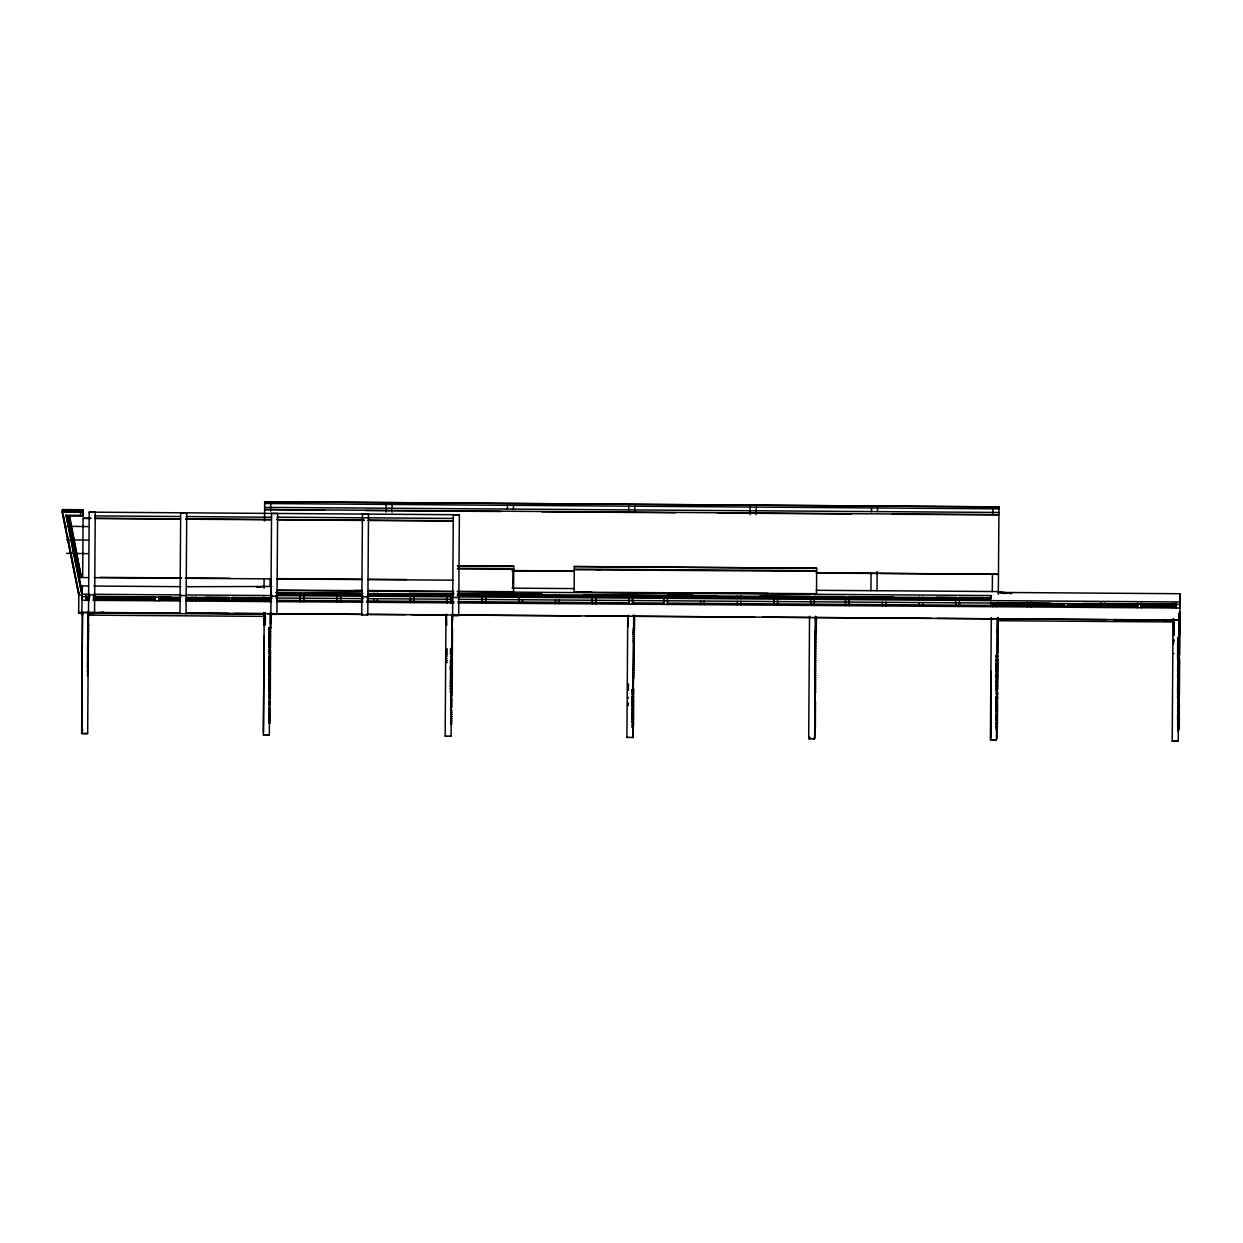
<?xml version="1.0" encoding="UTF-8"?>
<svg xmlns="http://www.w3.org/2000/svg" width="1243" height="1243" viewBox="0 0 1243 1243"><rect width="100%" height="100%" fill="white"/><g stroke="black" fill="none" stroke-linecap="round" stroke-linejoin="round"><path stroke-width="1.5" d="M78.868 592.445L78.651 613.234L81.852 613.265L82.287 585.966L88.082 585.997M80.546 516.016L80.655 509.754M82.116 600.276L82.147 596.64M82.287 585.966L82.256 588.39M459.382 514.757L453.307 514.851L452.607 615.642L458.667 615.689L459.382 514.742L89.201 512.147L87.663 733.588L81.65 733.541L82.458 612.364L87.818 612.395M83.063 509.739L83.001 512.349L62.15 512.209L78.775 595.071L81.991 595.086L66.112 515.954L82.97 516.031L83.079 509.739L62.243 509.583M81.836 730.962L82.644 730.962L81.743 730.977L82.535 611.727M85.783 596.671L85.751 600.307L85.798 596.438M87.632 651.41L87.88 612.193M88.641 624.095L87.787 624.079L88.735 612.815M118.629 596.904L118.598 600.54L118.644 596.656M122.265 596.92L122.234 600.555L122.28 596.687M155.344 597.153L155.313 600.789L155.359 596.92L93.443 596.469M158.98 597.184L158.949 600.82L158.995 596.951M179.971 613.716L180.686 512.784L186.745 512.831L186.03 613.762M192.059 597.417L192.028 601.053L192.075 597.184M195.695 597.448L195.664 601.084L195.71 597.215M228.774 597.681L228.743 601.317L228.79 597.448L205.592 597.261M232.41 597.697L232.379 601.332L232.425 597.463M263.858 612.566L263.827 616.373L88.222 615.13M264.06 588.219L264.122 578.663M264.526 521.003L264.666 501.706L998.968 506.895L998.315 594.263M264.215 613.654L263.361 734.831L266.577 734.862M263.454 732.251L264.137 636.09M264.246 625.182L264.293 613.001M264.526 625.338L264.65 612.721M265.163 624.157L265.256 612.877M265.318 625.011L265.38 615.378M270.135 586.447L270.182 578.71M270.663 511.168L270.71 503.71M269.327 734.862L270.353 613.048M270.461 624.048L270.539 612.768M271.021 627.948L268.845 627.917L270.927 627.964L271.129 612.923M271.285 578.648L271.207 589.85M361.729 614.99L362.443 514.074L368.503 514.12L367.788 615.036L361.729 614.974M373.817 598.706L373.786 602.342L373.63 601.006M377.452 598.722L377.421 602.358L377.266 601.022M385.983 512.085L386.029 504.518M392.042 512.132L392.089 504.565M410.376 597.619L410.501 602.591L410.532 598.955M414.012 597.65L414.137 602.622L414.168 598.986M447.387 736.151L445.165 736.12L445.973 614.943M446.734 625.291L446.408 614.011M451.085 736.151L451.97 614.974L580.061 615.86M452.219 625.322L452.297 614.058M452.778 629.238L451.924 629.222L452.887 614.213M507.377 508.993L507.393 505.373M512.877 588.157L513.002 570.786M513.437 509.148L513.452 505.419M457.331 591.342L513.545 591.73L513.716 569.154L512.504 569.154M457.517 565.72L513.732 566.124L513.716 568.548L457.486 568.315M522.495 599.747L522.464 603.383L522.309 602.047M555.574 599.981L555.543 603.616L555.388 602.28M559.21 600.012L559.179 603.647L559.024 602.311M816.48 593.703L574.142 592.165L574.297 569.589M574.328 566.544L574.297 569.139L816.651 570.677L816.667 568.253L574.328 566.544L816.667 568.253M592.134 598.908L592.258 603.88L592.289 600.245M595.77 598.94L595.894 603.912L595.925 600.276M632.547 616.279L633.697 616.264L632.936 737.441L627.979 737.425L626.923 737.394L627.731 616.217L629.3 616.248M628.772 506.243L628.756 509.848M628.197 626.565L628.181 615.301M628.818 602.808L628.849 599.173L628.974 604.145L628.818 602.808L457.921 601.643M632.889 736.151L633.837 614.974M634.8 511.914L634.831 506.274M633.075 630.527L634.443 630.527L634.645 615.487M700.617 601.006L700.586 604.642L700.431 603.306M704.222 604.673L704.253 601.037M737.332 601.27L737.301 604.906L737.146 603.57M740.968 601.301L740.937 604.937L740.781 603.601M750.088 514.664L750.15 507.097M756.148 514.695L756.21 507.144M773.892 600.198L774.016 605.17L774.047 601.534M777.528 600.214L777.652 605.186L777.683 601.55M811.477 738.684L808.696 738.684L809.535 616.217M814.693 738.715L815.455 617.553M814.693 737.425L815.594 616.264M816.48 593.874L816.651 571.283M814.849 631.366L816.294 631.817L816.402 616.777M870.939 590.689L871.048 573.318M871.483 511.681L871.514 507.952M876.983 590.736L877.123 571.438M877.574 507.999L877.558 511.603M882.375 602.296L882.359 605.931L882.188 604.595M886.01 602.327L885.979 605.962L885.824 604.626M919.09 602.56L919.074 606.196L918.903 604.859M922.726 602.575L922.71 606.211L922.539 604.875M955.649 601.472L955.789 606.444L955.805 602.824M959.285 601.503L959.425 606.475L959.441 602.839M457.44 591.761L990.951 595.537L990.935 597.961L457.424 594.185M990.391 739.958L991.293 617.507M990.811 738.668L991.293 671.36M990.966 737.394L991.293 677.777M992.302 591.544L992.427 574.173M992.846 514.447L992.893 508.807M992.535 603.073L992.52 606.708L992.567 603.073M996.451 740.005L997.259 618.843M996.855 726.642L997.352 655.279M997.507 634.054L997.57 617.911M996.886 738.73L997.896 617.476M998.098 625.54L998.145 617.942L998.051 633.091M998.347 631.817L997.492 631.786L998.44 618.657M1027.433 603.321L1027.417 606.957L1027.479 602.171M1031.069 603.352L1031.053 606.988L1031.1 602.202M1064.148 603.585L1064.132 607.221L1064.163 604.036M1067.784 603.601L1067.768 607.237L1067.799 604.051M1100.863 603.849L1100.847 607.485L1100.91 602.7M1104.499 603.865L1104.483 607.501L1104.545 602.715M1137.578 604.098L1137.563 607.734L1137.625 602.948M1141.214 604.129L1141.198 607.765L1141.26 602.979M1179.017 618.843L1178.209 741.294L1174.806 741.294L1172.211 741.248L1173.05 618.796M1173.33 631.77C1174.775 633.013 1172.133 622.23 1173.408 620.49M1173.749 635.624L1173.765 618.719M1173.936 634.334L1174.014 623.069M1176.173 604.378L1176.142 608.013L1176.313 603.057M1178.613 727.932L1178.939 681.63M1178.986 675.85L1179.343 612.395M1179.529 635.67L1179.669 616.248M1179.825 634.381L1178.954 634.365L1179.825 634.381L1180.089 593.719L998.331 592.429L1005.649 593.564M1180.104 633.091L1179.25 633.075L1180.244 613.685M990.749 605.357L990.795 602.187M998.02 605.419L998.067 602.234M263.749 600.229L263.78 597.044M271.052 597.091L271.005 600.276L186.17 599.701M67.992 518.549L68.07 515.892L69.546 515.596L81.37 577.544L79.878 577.84L67.992 518.549L69.484 518.253L69.546 515.596M79.878 577.84L68.07 515.892M82.97 516.031L83.063 513.452M78.806 594.418L62.197 510.873L83.032 511.013M78.837 593.082L67.153 534.07M81.883 612.613L78.666 612.597L180.328 613.079M89.201 512.147L95.26 512.178L94.546 613.11L88.471 613.048M271.533 517.259L186.077 516.529M62.166 511.557L83.017 511.696M62.212 510.267L83.063 510.376M66.128 515.317L82.986 515.379M85.736 595.77L85.612 598.986L89.48 599.017M513.716 569.154L457.486 568.921M815.439 570.832L816.651 571.298L574.297 569.745M1176.127 607.982L1176.313 602.839M89.123 612.442L180.328 613.032M264.666 503.524L998.952 508.853M457.906 602.933L1179.778 608.029L1180.042 599.779M1179.778 608.029L1180.089 596.143M66.765 526.286L87.88 526.581M66.671 539.819L87.787 540.115M66.578 553.337L87.694 553.632M82.085 612.69L82.116 611.851L82.426 615.099L82.458 614.244M264.666 501.706L998.968 506.895M271.813 586.463L186.699 586.696M271.052 594.216L271.192 590.456M513.732 566.124L457.502 565.891M990.951 595.537L990.826 599.297L457.3 595.537M1172.491 607.936L1172.662 603.01M1180.089 593.719L1179.793 604.393L458.247 599.297M1179.964 611.898L1179.685 620.102L366.607 614.399L405.42 614.632M264.635 507.377L998.921 512.458M574.142 592.165L591.59 592.119M632.469 727.435L631.848 727.341M269.063 636.167L270.912 635.391L269.513 635.095M268.83 640.223L270.213 639.788L269.032 639.974M269.218 645.739L270.834 645.07L268.783 644.744L270.213 644.387L269.42 644.216M269.172 650.477L270.166 650.089L269.187 649.53M269.265 657.019L270.756 656.444L269.296 656.242M269.249 658.914L270.741 658.355L269.327 657.5M269.109 660.919L270.725 660.251L269.311 659.396M269.078 665.658L270.057 665.269L269.078 664.71M269.063 667.553L270.057 667.165L269.063 666.605M269.047 668.501L270.011 668.439L269.203 668.765M269.156 672.199L270.648 671.624L269.249 671.841M269.141 674.094L270.539 673.628L269.203 673.038M269.234 675.633L270.026 675.306L269.187 674.933M269.141 675.99L270.617 675.431L269.156 675.213M269.141 678.258L270.617 677.326L269.187 676.472M269.156 679.688L270.601 679.222L269.109 678.662M269.094 681.677L269.917 681.615L269.109 681.941M450.836 691.294L450.308 692.025M452.266 693.687L450.789 693.035M450.774 695.117L452.25 695.583L450.619 696.251M450.603 698.146L451.442 697.727M450.603 699.964L452.219 699.296L450.603 699.017M450.587 701.86L452.203 701.192L451.411 701.005M450.805 703.289L452.11 703.01L450.572 703.756M450.789 704.688L452.188 704.983L450.556 705.651M450.774 706.583L452.172 706.879L450.541 707.547M451.364 708.603L450.525 709.442M450.634 713.125L452.126 712.565L450.743 712.27M450.634 719.681L452.079 720.163L450.696 720.598M450.619 723.473L452.048 723.954L450.681 724.389M632.19 693.858L633.448 692.957M996.404 655.045C996.855 656.18 997.414 654.921 997.321 654.439M995.907 656.242L998.02 656.428L996.202 657.516M996.42 659.909C998.424 658.479 996.855 657.065 996.746 657.003M996.327 660.251L997.803 659.691L996.373 660.157M996.373 665.595L997.181 665.269L996.218 664.399M996.264 667.848L997.663 667.196L996.202 666.295M996.513 673.209L997.709 672.976L996.249 672.774M996.358 674.265L997.694 674.871L996.358 674.871M996.311 681.848L997.943 681.18L996.466 680.962M996.451 682.873L997.834 683.184L996.296 683.743M996.42 685.53L997.911 684.971L996.435 684.769M996.404 687.332L997.896 686.773L996.42 686.198M996.389 689.228L997.88 688.669L996.42 688.451M996.404 693.874L997.57 693.734L996.094 693.532M996.762 695.459L997.834 696.251L997.026 696.5M997.181 697.665L996.342 697.509M996.995 700.368L997.445 699.825M996.296 702.419L997.787 701.86L996.327 701.658M996.342 703.274L997.772 703.756L996.327 704.222M996.249 710.017L997.741 709.458L996.264 709.24M1177.805 640.922L1178.504 640.145M1177.805 641.87L1179.995 640.533L1179.187 640.347M1178.535 643.843L1177.774 644.713M1178.954 644.853L1177.774 645.661M1177.913 646.686L1179.389 646.888L1177.758 647.556M1177.758 648.504L1178.504 647.634M1177.743 649.452L1179.374 648.784L1177.913 648.582M1178.442 650.773C1176.313 652.047 1181.487 650.151 1177.898 650.477M1178.426 652.668L1177.727 653.445M1178.411 654.564L1177.711 655.341M1177.851 656.366L1179.312 656.568L1177.696 657.236M1179.079 655.729L1177.976 656.91M1177.385 656.91L1179.591 657.19L1177.68 659.147M1177.789 661.882L1179.56 660.981L1178.1 660.763M1177.789 663.778L1179.56 662.876L1178.084 662.659M1177.774 664.725L1179.825 663.498L1179.032 663.311M1177.758 666.45L1179.809 665.393L1179.017 665.207M1177.882 669.247L1177.743 668.346M1177.401 676.705L1179.467 676.161L1178.131 675.555M1178.1 679.346L1179.156 679.346L1177.696 679.129M1177.494 682.189L1179.7 682.469L1177.789 683.464M1177.851 682.764L1179.405 683.743L1177.851 683.712M1177.774 686.322L1179.389 685.639L1177.929 685.437M1177.898 687.161C1180.213 686.447 1177.37 687.783 1177.836 686.556M1177.913 687.332L1179.281 687.643L1177.758 688.218M1177.743 690.005L1179.374 689.337L1177.898 689.119M1177.447 689.679L1179.638 689.943L1177.587 690.486C1180.368 690.549 1177.339 691.326 1177.805 690.238M1178.613 694.184L1177.711 694.744M1177.696 695.692L1179.327 695.023L1177.774 694.045M1177.572 696.096C1178.784 696.779 1179.467 696.049 1178.799 695.381M1179.219 697.743L1177.385 697.183L1178.115 696.888M1177.68 699.063L1179.296 698.737L1177.743 697.758M1179.203 698.659L1177.96 698.815M1177.743 699.654L1179.281 700.71M1178.473 702.435L1178.768 701.58M1178.535 703.678C1176.406 704.797 1181.223 702.668 1178.084 702.932M1178.255 705.511L1178.255 705.869M1177.851 708.665L1179.529 706.941L1178.053 706.739M1178.582 709.722C1176.08 709.706 1181.813 708.448 1178.038 708.634M1177.789 711.167L1179.498 710.732L1177.727 710.514M1177.758 726.58L1179.389 725.912L1177.929 725.694M1177.789 730.387L1177.603 730.496M270.337 627.125L268.985 628.119M269.513 635.593L269.949 635.126M269.343 660.453L269.778 659.986M269.28 668.05L269.715 667.584M269.855 686.68L269.156 686.913M269.933 688.404L269.141 688.808M269.886 689.741L269.529 689.943M269.871 691.636L269.513 691.854M269.094 694.417L269.529 693.951M269.047 695.754L269.824 694.821L269.016 694.635M270.492 694.216L269.109 694.728M451.986 648.131L450.619 648.566M451.131 657.438C454.052 657.811 449.546 658.666 451.566 657.469M450.354 686.416L451.364 685.825M451.706 687.783L450.339 688.311M451.333 689.539L450.323 690.129M451.582 691.761L450.883 691.403L452.281 691.776M452.281 691.698L450.898 692.227M633.899 628.352L633.091 628.678M633.448 679.874L633.324 680.216M633.417 683.557L633.293 684.007M633.386 687.363L633.277 687.705M632.003 689.818L634.07 689.275L632.097 689.601M633.06 695.055L631.957 694.557M633.914 696.966L631.957 696.453M633.635 698.97L631.941 698.348M632.05 714.647L632.936 713.591M997.119 655.325L996.218 655.279M997.072 661.012L996.047 660.763M996.218 686.354L996.995 685.468M996.855 691.263L996.156 690.984M997.041 694.682L997.756 694.2M996.87 695.614C995.736 694.138 997.865 695.288 996.389 695.769M997.181 695.769C995.923 696.593 998.191 694.899 996.762 695.381M996.824 696.95L996.109 696.593M996.14 697.665L996.824 696.701M997.181 697.307L996.171 697.976M997.43 699.529L996.109 698.504M997.15 698.923L997.445 698.286M997.725 698.255L997.026 697.898M996.094 700.399L996.917 701.13L996.125 701.456M997.243 700.632L996.435 701.036M996.777 702.388C995.425 703.01 999.046 703.134 996.125 703.585M996.762 704.284L996.063 704.688M996.047 710.949L996.498 710.468M996.715 712.053L997.725 711.353L996.249 711.136M996.016 718.765L997.399 718.33L996.591 718.143M996.653 721.546L997.663 720.831L996.187 720.629M1179.001 639.337L1178.069 639.741M1177.416 674.809L1179.467 674.265L1178.007 674.048M1178.302 698.348L1177.882 697.882M1177.82 698.255L1178.939 698.038M1178.566 700.135L1178.644 700.229M1179.281 700.632L1177.805 701.021M1179.001 702L1177.851 702.186M1177.805 707.873L1178.24 707.764M1178.504 709.551L1177.789 709.271M1177.525 715.642L1178.908 715.207L1177.758 715.455M1178.411 722.649L1177.696 723.053M1177.758 723.846L1179.125 723.41L1177.665 723.193M269.172 651.425L270.803 650.757L269.327 650.555M269.156 653.321L270.788 652.653L269.358 651.798M269.094 662.814L270.042 662.752L269.249 663.078M450.898 657.454L451.722 657.563M450.727 682.127L452.343 682.407L450.292 682.951M996.451 661.929L998.067 662.208L996.296 662.923M996.342 678.056L997.958 677.388L996.498 677.171M1177.82 639.026L1179.731 638.016L1178.939 637.845M1177.711 654.393L1178.411 653.616M1177.96 659.753L1179.576 659.085L1177.385 658.806M1177.991 695.288L1178.799 695.459M1177.68 697.587L1177.758 696.81M1177.743 728.476L1179.374 727.808L1177.913 727.606M446.859 656.677L446.967 656.49M446.843 658.572L446.967 658.386M628.523 688.482L628.088 687.969M628.507 690.378L627.808 689.912M627.715 690.067L628.507 689.849M1173.951 653.569L1174.029 653.492M1177.649 730.356L1178.799 730.371L1177.991 730.698M269.094 632.376L270.927 631.599L268.939 631.351M269.078 634.272L270.275 634.707L268.908 635.157M269.047 638.079L270.306 637.162L269.498 636.991M269.016 641.87L270.275 641.155L269.467 640.984M269.016 643.765L270.259 643.051L269.389 642.771M450.727 650.928L452.576 650.151L450.37 649.871M450.712 652.839L452.561 652.047L450.354 651.767M450.681 656.63L452.53 655.838L450.556 656.164M450.665 660.421L451.551 659.38M450.65 662.317L451.893 661.416L450.432 661.198M450.619 666.108L451.504 665.067M450.572 671.81L452.421 671.018L451.038 670.723M450.572 673.706L452.405 672.914L450.354 672.587M450.541 677.497L452.39 676.705L450.991 676.41M450.525 679.393L452.374 678.6L450.308 678.274M450.51 681.288L452.359 680.511L450.883 680.294M450.479 684.986L452.328 684.194L450.945 683.899M632.159 697.649L633.215 697.105M632.159 699.545L633.635 698.892M632.128 703.258L633.977 702.466L631.91 702.14M632.112 705.154L633.961 704.377L631.895 704.035M632.097 707.049L633.946 706.273L631.739 705.993L633.138 706.086M632.066 710.841L632.951 709.8M632.066 712.752L632.951 711.695M632.034 716.543L633.277 715.642L631.817 715.424M632.019 718.438L632.905 717.397M631.988 722.23L633.837 721.437L632.376 721.235M631.972 724.125L633.821 723.348L632.361 723.131M996.233 661.09L998.082 660.313L996.622 660.095M996.202 665.844L997.772 665.393L996.296 665.176M996.187 669.635L997.741 669.185L996.311 668.33M1177.898 653.243L1179.902 652.109L1179.11 651.938M1177.882 655.139L1179.902 654.004L1179.094 653.834M1177.649 673.147L1179.483 672.37L1178.022 672.152M1177.805 689.787L1179.094 688.824L1177.618 688.622M1177.913 691.698L1179.358 691.232L1177.882 691.015M1177.774 693.578L1179.343 693.128L1177.867 692.91M1177.774 694.526L1178.333 694.557M1177.634 713.42L1179.483 712.627L1178.022 712.425M269.172 678.864L269.964 678.538L269.172 678.367M269.156 689.042L270.523 688.606L269.109 687.659M269.545 692.491L269.109 692.025M269.498 693.47L270.415 692.413L269.109 692.102M270.104 696.406L269.094 695.816L270.119 696.049M451.302 693.687L450.634 693.92M633.51 632.361L634.458 632.267L633.091 632.703M633.262 666.699L634.225 666.605L633.417 666.932M633.246 668.61L634.21 668.501L633.402 668.827M632.656 691.372L631.988 690.766M633.946 693.081L632.656 693.501M815.19 645.226L816.138 644.931L815.346 645.257M814.678 717.133L815.641 717.04L814.833 717.366M996.808 661.121L996.373 660.732M996.793 663.016L996.358 662.628M996.762 666.823L996.016 666.466M996.746 668.718L996 668.361M996.731 670.614L995.985 670.257L998.02 669.791L996.544 669.589M996.264 684.8L997.632 684.365L996.233 684.458M996.233 691.838C997.321 692.289 998.269 690.688 996.249 689.943M996.156 699.871L997.43 699.452L996.063 699.141M996.42 714.057L997.709 713.249L995.969 712.425M996.466 714.616L995.954 714.321M996.42 715.952L996.327 716.139M996.404 717.864L997.678 717.04L996.218 716.823M996.435 718.423L996.404 717.506M996.389 719.759L997.663 718.936L996.202 718.718M996.42 720.318L996.389 719.402M996.358 723.55L996.389 724.11M1177.82 697.307L1179.312 696.919M1178.193 713.451L1177.758 713.56M1177.743 725.741L1179.11 725.306L1177.649 725.089M450.448 649.157L452.576 648.256L451.784 648.069M1177.867 640.487L1179.716 639.912L1177.509 639.648M1177.836 644.278L1179.685 643.703L1177.494 643.439M1177.696 665.347L1179.545 664.772L1178.069 664.57M87.771 626.161L88.579 625.835L87.771 625.664M87.756 628.057L88.564 627.731L87.725 626.938M87.709 629.346L88.517 629.02L87.725 628.834M87.74 629.952L88.548 629.626L87.756 629.455M87.694 631.242L88.502 630.916L87.709 630.745M87.725 631.848L88.533 631.522L87.74 631.351M87.694 633.138L88.486 632.811L87.694 632.64M87.725 633.744L88.517 633.417L87.725 633.246M87.678 635.033L88.471 634.707L87.678 634.536M87.709 635.655L88.502 635.328L87.709 635.142M87.663 636.929L88.455 636.602L87.663 636.432M87.694 637.55L88.486 637.224L87.694 637.038M87.647 638.824L88.455 638.498L87.647 638.327M87.678 639.446L88.486 639.12L87.678 638.933M87.632 640.72L88.439 640.394L87.632 640.223M87.663 641.528L88.471 641.202L87.663 641.031M87.647 643.439L88.455 643.113L87.616 642.32M87.632 645.335L88.439 645.008L87.616 644.216M87.585 646.609L88.393 646.282L87.6 646.111M87.616 647.23L88.424 646.904L87.632 646.717M87.585 648.504L88.377 648.178L87.585 648.007M87.616 649.126L88.408 648.799L87.616 648.613M87.6 651.021L88.393 650.695L87.569 649.903M87.585 652.917L88.377 652.591L87.554 651.798M87.538 654.206L88.346 653.88L87.538 653.694M87.569 654.812L88.377 654.486L87.569 654.315M87.523 656.102L88.331 655.776L87.523 655.589M87.554 656.708L88.362 656.382L87.554 656.211M87.538 658.604L88.346 658.277L87.523 657.5M87.523 660.499L88.331 660.173L87.507 659.396M87.492 661.789L88.284 661.462L87.492 661.292M87.523 662.41L88.315 662.084L87.523 661.898M87.476 663.684L88.269 663.358L87.476 663.187M87.507 664.306L88.3 663.98L87.507 663.793M87.461 665.595L88.253 665.269L87.461 665.083M87.492 666.201L88.284 665.875L87.492 665.689M87.476 668.097L88.284 667.771L87.445 666.978M87.461 669.993L88.269 669.666L87.43 668.874M87.414 671.282L88.222 670.956L87.43 670.769M87.445 671.888L88.253 671.562L87.461 671.391M87.43 673.784L88.237 673.457L87.445 673.286M87.43 675.679L88.222 675.353L87.43 675.182M269.498 631.242L270.306 630.916L268.845 630.698M269.389 642.01L270.197 641.683L269.032 641.372M269.374 644.107L270.182 643.781L269.389 643.594M269.358 646.003L270.166 645.676L268.783 645.614M269.389 646.609L270.197 646.282L269.405 646.111M269.42 649.079L269.855 648.597M269.327 651.689L270.119 651.363L269.172 651.083M269.389 652.87L269.824 652.404M269.311 653.585L270.119 653.259L269.156 652.979M269.343 654.206L270.151 653.88L269.343 653.694M269.374 654.766L269.809 654.3M269.296 655.481L270.772 654.548L269.98 654.377M269.358 656.661L270.166 656.335L269.327 655.589M269.28 657.392L270.088 657.065L269.265 656.832M269.343 658.557L269.793 658.091M269.265 659.287L270.073 658.961L269.125 658.681M269.249 661.183L270.057 660.856L269.265 660.67M269.296 661.789L270.088 661.462L269.296 661.292M269.327 662.348L269.762 661.882M269.28 663.684L270.073 663.358L269.28 663.187M269.311 664.259L269.747 663.778M269.296 666.155L269.731 665.673M269.296 670.179L270.663 669.728L269.234 668.874M269.265 669.946L270.073 669.62L269.28 669.433M269.187 670.661L269.995 670.334L269.172 670.117M269.203 673.178L270.011 672.851L269.187 672.059M269.234 673.737L270.042 673.411L269.172 673.318M269.187 675.073L269.995 674.747L269.172 673.955M269.156 676.363L269.949 676.037L269.187 675.897M269.218 677.528L269.653 677.062M269.203 679.331L269.638 678.849M451.908 631.304L452.701 630.978L451.908 630.807M269.156 680.667L269.964 680.341L269.125 679.657M451.893 633.2L452.685 632.873L451.893 632.703M269.141 682.562L269.949 682.236L269.141 682.05M269.172 683.122L269.607 682.656M269.094 683.836L270.57 682.904L269.778 682.733M451.877 635.095L452.685 634.769L451.877 634.598M269.156 685.017L269.607 684.551M269.078 685.732L269.886 685.406L269.094 685.235M451.862 637.006L452.67 636.68L451.862 636.494M269.063 687.643L269.871 687.317L269.078 687.13M451.846 638.902L452.654 638.576L451.862 638.389M269.141 688.731L269.063 688.389M451.831 640.798L452.638 640.471L451.846 640.285M269.56 690.518L270.43 690.331M451.831 642.693L452.623 642.367L451.831 642.18M269.545 692.413L270.135 692.522M451.815 644.589L452.607 644.262L451.815 644.092M451.799 646.686L452.592 646.36L451.799 646.174M269.078 696.313L269.513 695.847M270.104 696.313L269.109 696.624M269.001 697.043L269.809 696.717L269.001 696.546M269.063 698.209L269.871 697.882L269.032 697.152M269.047 700.104L269.498 699.638M268.97 700.834C270.29 699.98 270.166 698.333 269.001 697.789M269.638 701.627L269.016 700.943M269.047 702.015L269.482 701.534M268.97 702.73L270.43 701.798L269.047 701.503M451.147 654.144L451.582 653.678M269.001 703.352L269.793 703.025L269.001 702.839M269.032 703.911L270.43 703.693L268.954 704.626M269.016 705.806L269.451 705.34M269.001 707.702L269.436 707.236M269.591 709.209C269.016 707.671 270.772 706.133 268.985 704.734M268.985 709.598L269.42 709.131M268.908 710.328L270.384 709.396L268.985 709.1M268.939 710.934L269.747 710.608L268.939 710.437M268.97 711.493L269.42 711.027M268.892 712.223L270.368 711.291L269.576 711.105M268.923 712.829L269.731 712.503L268.939 712.332M268.954 713.389L269.405 712.923M268.954 715.284L269.389 714.818M268.939 717.18L269.731 716.854L268.908 716.123M268.923 719.076L269.358 718.609M451.007 675.027L451.799 674.7L451.007 674.514M633.588 643.983L634.381 643.656L633.588 643.47M451.893 693.812L450.883 694.122M633.573 645.878L634.365 645.552L633.573 645.366M450.852 695.707L451.66 695.381L450.789 695.288M633.557 647.96L634.35 647.634L633.557 647.463M450.836 697.603L451.644 697.276L450.758 696.826M451.442 697.805L450.774 697.183M633.542 649.856L634.35 649.53L633.542 649.359M450.821 699.498L451.271 699.032M633.526 651.767L634.334 651.441L633.526 651.254M450.821 701.394L451.256 700.928M633.51 653.663L634.318 653.336L633.526 653.15M633.495 655.558L634.303 655.232L633.51 655.045M450.789 705.185L451.225 704.719M633.495 657.454L634.287 657.127L633.495 656.941M450.774 707.096L451.209 706.614M633.479 659.349L634.272 659.023L633.479 658.852M450.758 708.992L451.193 708.51M633.464 661.245L634.256 660.919L633.464 660.748M450.743 710.887L451.193 710.421M633.448 663.14L634.256 662.814L633.448 662.643M450.727 712.783L451.178 712.317M633.433 665.036L634.241 664.71L633.433 664.539M450.727 714.678L451.162 714.212M450.712 716.574L452.11 716.372L450.727 716.807M450.696 718.47L451.131 718.003M633.402 670.738L634.194 670.412L633.402 670.226M450.681 720.365L451.116 719.899M633.386 672.634L634.179 672.308L633.386 672.121M633.371 674.529L634.163 674.203L633.371 674.032M633.355 676.425L634.163 676.099L633.355 675.928M633.34 678.321L634.148 677.994L633.34 677.823M633.308 682.112L633.433 681.49M814.833 633.759L816.231 633.557L814.849 633.992M814.818 635.655L815.253 635.189M633.293 685.81L633.402 685.281M814.802 637.55L815.237 637.084M814.786 639.446L815.222 638.98M814.771 641.341L816.169 641.139L814.802 641.574M814.755 643.252L815.206 642.771M633.06 694.977C630.714 695.629 636.043 694.992 632.547 694.324M814.724 649.126L815.517 648.799L814.724 648.628M632.594 698.892L633.044 698.426M814.709 651.037L815.144 650.555M814.693 652.932L815.128 652.451M814.678 654.828L816.076 654.61L814.693 655.061M814.662 656.724L815.113 656.257M814.647 658.619L815.097 658.153M814.647 660.515L815.439 660.188L814.647 660.017M814.631 662.41L815.066 661.944M814.616 664.306L816.014 664.104L814.631 664.539M814.6 666.201L815.035 665.735M814.585 668.112L815.02 667.631M814.569 670.008L815.004 669.542M632.454 719.759L632.889 719.293M997.476 633.883L998.269 633.557L997.476 633.371M815.066 683.401L815.874 683.075L815.082 682.904M997.461 635.779L998.253 635.453L997.461 635.266M815.066 685.297L815.859 684.971L815.066 684.8M997.445 637.675L998.253 637.348L997.445 637.177M815.051 687.084L815.843 686.757L815.051 686.587M997.43 639.57L998.238 639.244L997.43 639.073M815.035 688.995L815.828 688.669L815.035 688.482M997.414 641.466L998.222 641.139L997.414 640.968M815.02 690.89L815.828 690.564L815.02 690.378M997.399 643.361L998.207 643.035L997.414 642.864M815.004 692.786L815.812 692.46L814.849 692.196M997.383 645.257L998.191 644.931L997.399 644.76M997.383 647.152L998.176 646.826L997.383 646.655M997.368 649.25L998.16 648.924L997.368 648.753M997.352 651.146L998.145 650.819L997.352 650.648M814.957 700.368L815.392 699.902M997.337 653.041L998.145 652.715L997.337 652.544M814.942 702.186L815.734 701.86L814.942 701.689M814.926 704.082L815.734 703.756L814.926 703.585M996.435 656.102L996.87 655.636M814.911 705.977L815.719 705.651L814.911 705.48M996.42 658.013L996.87 657.531M996.373 659.349L997.539 659.085L996.156 659.52M814.895 707.873L815.703 707.547L814.911 707.376M996.995 661.416L997.15 661.183M814.88 709.784L815.688 709.458L814.895 709.271M814.88 711.68L815.672 711.353L814.88 711.167M996.389 663.7L997.181 663.374L996.125 663.311M996.342 665.036L998.051 664.104L996.591 663.886M814.864 713.575L815.657 713.249L814.864 713.062M996.327 666.932L997.476 666.668L996.327 666.434M814.849 715.471L815.641 715.145L814.849 714.958M996.358 667.491L997.166 667.165L996.109 667.118M997.088 670.676L996.249 670.521M814.818 719.262L815.626 718.936L814.818 718.765M996.327 671.282L997.135 670.956L996.078 670.909M814.802 721.158L815.61 720.831L814.818 720.66M814.786 723.053L815.594 722.727L814.802 722.556M996.311 675.089L996.746 674.607M814.786 724.949L815.579 724.622L814.786 724.451M814.771 726.844L815.563 726.518L814.771 726.347M997.026 678.258L996.016 678.492M996.28 678.88L997.072 678.554L996.28 678.367M996.218 682.112L997.026 681.785L996.218 681.615M996.249 682.671L996.684 682.205M1179.234 635.157L1180.027 634.831L1179.234 634.66M1178.939 636.447L1179.747 636.121L1178.939 635.95M1179.219 637.069L1180.011 636.742L1179.219 636.556M996.544 685.965L997.337 685.639L996.202 685.297M1179.203 638.964L1180.011 638.638L1179.203 638.451M996.529 687.861L997.337 687.534L996.529 687.363M996.793 689.772L996.171 689.088M996.513 689.663L997.321 689.337L996.389 689.042M996.202 690.16L996.637 689.679M1179.172 642.755L1179.98 642.429L1179.187 642.243M996.482 693.454L996.575 692.833M1179.156 646.546L1179.949 646.22L1179.156 646.049M996.746 697.354L996.544 696.717M996.886 698.954L996.125 699.56M1179.125 650.54L1179.918 650.213L1179.125 650.027M996.715 701.658L997.43 701.161M996.109 703.352L996.544 702.885M996.094 705.247L996.529 704.781M996.389 706.661L996.482 706.117M996.078 707.143L996.886 706.816L996.078 706.645M996.389 708.557L997.756 707.562L996.28 707.345M996.063 709.054L996.498 708.572M996.373 710.452L996.451 709.908M996.342 714.243L996.435 713.715M1179.001 667.615L1179.809 667.289L1179.001 667.103M1178.97 671.406L1179.778 671.08L1178.986 670.909M1178.954 675.198L1179.747 674.871L1178.954 674.7M996.264 725.632L997.632 724.622L996.156 724.42M996.544 726.238L997.337 725.912L996.544 725.741M996.249 727.528L997.057 727.202L996.249 727.015M1178.923 679.004L1179.716 678.678L1178.923 678.492M996.529 728.134L997.321 727.808L996.529 727.637M996.233 729.423L997.041 729.097L996.233 728.911M1177.929 690.875L1178.721 690.549L1177.929 690.378M1179.219 697.665L1177.556 697.913M1178.752 701.658L1178.1 701.036M1178.628 702.124L1177.618 702.435M1178.908 702.746L1177.898 703.056M1177.727 719.262L1178.519 718.936L1177.727 718.749M1177.665 726.844L1178.38 726.44M1178.022 726.906L1178.115 726.378M1178.007 728.802L1178.815 728.476L1177.758 728.134M79.956 575.183L81.448 574.887M268.908 628.849L270.29 628.399L268.814 628.197M268.939 629.455L270.321 629.02L268.861 628.803M268.985 630.015L270.943 629.704L268.892 630.248M268.892 630.745L270.275 630.31L268.814 630.092M268.97 631.91L269.98 631.335M268.845 638.327L270.228 637.892L269.42 637.721M268.876 638.949L270.259 638.498L268.783 638.296M268.892 641.59L270.865 641.077L268.799 640.937L270.244 640.394L269.436 640.223M268.876 645.397L270.244 644.946L269.451 644.775M268.861 647.292L270.819 646.966L268.768 647.51M268.845 649.188C272.031 649.203 269.591 647.96 269.358 647.401M268.83 651.083L270.197 650.648L269.187 650.136M269.343 662.581L270.71 662.146L269.327 661.851M269.327 664.477L270.71 664.042L269.311 663.746M269.311 666.372L270.694 665.937L269.296 665.642M269.296 668.283L270.679 667.833L269.28 667.538M269.141 681.584L270.586 681.117L269.125 680.9M269.187 685.25L270.554 684.8L269.125 683.945M450.603 650.477L451.97 650.027L450.51 649.825M269.172 687.146L270.539 686.695L269.125 685.841M450.587 652.373L451.597 651.783M450.572 654.269L452.545 653.942L450.339 653.678M269.141 690.937L270.43 690.518L269.125 690.129M450.51 663.746L451.52 663.172M450.479 667.553L451.489 666.963M450.463 669.449L451.846 668.998L450.23 668.843M633.075 634.598L634.458 634.163L632.982 633.946M450.448 671.344L451.831 670.909L450.37 670.692M633.06 636.494L634.443 636.059L633.635 635.888M450.448 673.24L451.458 672.649M633.044 638.405L634.427 637.954L633.635 637.783M450.432 675.135L452.39 674.809L450.339 674.483M633.044 640.3L634.412 639.85L633.619 639.679M450.417 677.031L451.427 676.456M268.985 713.622L270.353 713.187L268.97 712.892M633.029 642.196L634.396 641.745L633.604 641.574M450.401 678.927L451.411 678.352M268.97 715.517L270.337 715.082L268.923 714.228M450.386 680.729L451.768 680.278L450.292 680.076M268.954 717.413L270.337 716.978L268.861 716.76M450.37 682.625L451.753 682.174L450.277 681.972M268.939 719.309L270.321 718.874L268.923 718.578M268.923 721.22L270.306 720.769L268.83 720.567M268.908 723.115L270.29 722.665L268.83 722.463M450.323 690.207L452.297 689.881L450.821 689.679M450.308 692.102L451.473 692.025M814.833 635.888L816.216 635.453L814.818 635.157M814.818 637.783L816.2 637.348L815.408 637.162M450.774 711.12L452.141 710.67L450.758 710.375M814.802 639.679L816.185 639.244L815.392 639.073M450.743 714.911L452.11 714.461L450.727 714.166M814.786 643.486L816.154 643.035L814.771 642.74M450.712 718.703L452.095 718.268L450.696 717.972M815.33 647.152L816.138 646.826L814.74 646.733M814.74 649.359L816.123 648.924L814.647 648.706M450.681 722.494L452.064 722.059L450.603 721.841M814.724 651.254L816.107 650.819L814.709 650.524M814.709 653.165L816.092 652.715L814.693 652.42M814.693 656.957L816.061 656.506L814.678 656.211M814.678 658.852L816.045 658.417L814.662 658.122M632.034 697.105L633.417 696.67L632.625 696.484M814.662 660.748L816.03 660.313L814.569 660.095M814.647 662.643L816.03 662.208L815.222 662.022M632.034 699.001L633.2 699.001M632.019 700.897L633.029 700.322M632.003 702.792L633.371 702.357L632.578 702.186M814.616 666.434L815.998 665.999L815.19 665.828M631.988 704.688L632.998 704.113M814.6 668.33L815.983 667.895L814.585 667.6M631.972 706.583L632.982 706.008M814.6 670.226L815.967 669.791L814.585 669.495M631.957 708.494L633.34 708.044L632.532 707.873M814.585 672.137L815.952 671.686L814.491 671.484M814.569 674.032L815.936 673.597L814.476 673.38M814.553 675.928L815.921 675.493L814.46 675.275M814.538 677.823L815.921 677.388L815.113 677.202M814.522 679.719L815.905 679.284L815.097 679.098M814.507 681.615L815.89 681.18L815.097 681.009M631.879 719.868L633.852 719.542L632.454 719.246M631.864 721.763L633.246 721.328L631.77 721.111M996.466 656.335L997.834 655.9L996.451 655.605M996.171 657.625L996.824 656.972M996.296 663.871L997.787 663.482L996.979 663.311M996.109 665.207L997.135 664.71L996.342 664.539M996.358 671.515L997.725 671.08L996.933 670.894M996.063 672.805L998.005 671.702L996.544 671.484M1178.084 637.845L1179.452 637.41L1177.991 637.193M996.047 674.7L996.715 674.048M996.606 675.928L997.974 675.493L996.513 675.275M996.031 676.596L997.414 676.161L995.938 675.943M996.311 677.217L997.694 676.767L996.218 676.565M1178.053 641.637L1178.986 641.046M996.296 679.113L997.678 678.662L996.684 677.855M1178.038 643.532L1179.421 643.097L1177.944 642.88M996.016 680.387L997.943 679.284L996.482 679.066M996 682.283L996.653 681.646M995.985 684.194L997.352 683.743L996.56 683.572M996.249 686.695L997.616 686.26L996.156 686.043M996.233 688.498L997.601 688.047L996.14 687.845M996.218 690.393L997.601 689.943L996.202 689.647M996.482 692.895L997.849 692.46L996.389 692.242M1177.898 662.705L1179.84 661.587L1179.048 661.416M1177.882 664.601L1179.265 664.166L1177.805 663.948M996.14 701.767L996.715 701.145M1177.882 666.497L1179.25 666.062L1177.789 665.844M1177.867 668.392L1179.234 667.957L1177.774 667.74M1177.463 669.122L1179.514 668.563L1178.053 668.361M996.109 705.48L997.492 705.045L996.094 704.75M996.094 707.376L997.476 706.941L996 706.723M1177.774 672.214L1179.203 671.748L1177.743 671.531M996.078 709.271L997.461 708.836L996.063 708.541M1177.82 674.094L1179.203 673.644L1177.727 673.442M996.078 711.182L997.445 710.732L996.063 710.437M1177.805 675.99L1179.187 675.539L1177.711 675.337M1178.069 678.492L1179.452 678.056L1177.976 677.839M996.047 714.974L997.414 714.523L996.622 714.352M996.327 715.58L997.694 715.145L996.233 714.927M1178.053 680.387L1179.436 679.952L1177.96 679.75M996.031 716.869L997.414 716.434L995.938 716.217M1177.774 681.677L1179.141 681.242L1177.68 681.024M1178.038 682.298L1179.421 681.848L1177.96 681.646M1177.758 683.572L1178.768 683.339L1177.976 682.889M996 720.66L997.383 720.225L996.575 720.039M995.985 722.556L997.368 722.121L996.575 721.934M996.264 723.177L997.647 722.727L996.171 722.525M995.985 724.451L997.352 724.016L996.56 723.846M996.233 726.969L997.616 726.518L996.156 726.316M1177.696 692.957L1179.623 691.838L1177.432 691.574M1178.224 698.457L1178.939 698.597M1178.131 699.902L1179.219 699.219M1177.882 704.874L1179.265 704.439L1177.789 704.222M1177.867 706.77L1179.25 706.335L1177.774 706.117M1177.851 710.561L1179.219 710.126L1177.758 709.908M1177.836 712.457L1179.203 712.021L1177.743 711.804M1177.82 714.352L1179.187 713.917L1177.727 713.7M1177.416 715.082L1179.467 714.539L1177.634 713.886M1177.805 716.248L1179.172 715.813L1177.711 715.611M1177.432 716.885L1179.452 716.434L1177.991 716.217M1177.509 717.537L1178.892 717.102L1178.1 716.916M1177.789 718.159L1179.172 717.708L1177.696 717.506M1177.416 718.78L1179.436 718.33L1177.976 718.112M1177.509 719.433L1178.162 718.796M1177.494 721.328L1179.421 720.225L1177.96 720.008M1177.478 723.224L1179.421 722.121L1177.944 721.903M1178.022 724.451L1179.405 724.016L1177.929 723.799M1177.463 725.12L1178.83 724.685L1178.038 724.514M1177.711 729.532L1179.079 729.097L1177.618 728.88M627.715 688.078L628.523 687.954M268.861 634.039L270.927 633.495L268.861 633.169M268.845 637.83L270.896 637.286L268.83 636.96L270.259 636.602L268.799 636.4L270.228 635.996L269.436 635.81M268.83 639.725L270.881 639.182L268.814 638.855M450.448 660.173L452.499 659.629L451.116 659.334M450.432 662.084L452.483 661.525L450.292 661.26M450.432 663.98L452.483 663.436L451.085 663.14M450.417 665.875L452.468 665.331L451.069 665.036M450.401 667.771L452.452 667.227L450.386 666.901M450.386 669.666L452.436 669.122L450.37 668.796M450.277 684.738L451.38 683.93M450.261 686.633L452.312 686.089L450.929 685.794M450.246 688.529L452.297 687.985L450.914 687.612M632.003 691.714L634.054 691.17L632.656 690.875M631.957 697.401L633.65 696.717M631.926 701.13L633.977 700.57L631.786 700.306M631.879 708.712L633.93 708.168L632.469 707.951M631.864 710.608L633.914 710.064L631.848 709.737M631.848 712.503L633.899 711.959L632.516 711.664M631.832 714.399L633.883 713.855L632.501 713.56M631.817 716.294L633.868 715.75L632.407 715.548M631.817 718.19L633.868 717.646L632.469 717.351M995.985 666.543L998.036 665.999L996.575 665.782M995.985 668.439L998.036 667.895L996.56 667.693M631.755 725.788L633.806 725.244L632.345 725.026M1177.649 642.367L1179.7 641.808L1177.494 641.543M1177.618 646.158L1179.669 645.614L1177.478 645.335M1177.603 648.054L1179.669 647.51L1177.463 647.23M1177.882 648.66L1179.933 648.116L1179.141 647.945M1177.603 649.949L1179.654 649.405L1177.447 649.126M1177.587 652.047L1179.638 651.487L1177.432 651.223M1177.572 653.942L1179.623 653.398L1177.416 653.119M1177.556 655.838L1179.607 655.294L1177.401 655.014M1177.478 667.211L1179.529 666.668L1178.053 666.466M1177.447 671.018L1179.498 670.459L1177.758 669.635L1179.793 669.185L1178.986 668.998M1177.711 673.52L1179.762 672.976L1178.97 672.805M1177.649 681.117L1179.716 680.574L1178.908 680.387M1177.634 684.909L1179.685 684.365L1177.478 684.085M1177.603 688.591L1179.654 688.047L1177.447 687.783M1177.556 694.293L1179.623 693.749L1177.416 693.47M1177.463 707.485L1178.597 707.469M1177.447 711.276L1178.846 711.322M256.99 587.395L264.075 586.401M88.16 614.291L103.495 612.146M634.443 630.527L633.075 630.496M447.029 648.908L446.221 649.032L447.029 649.343M447.014 650.804L446.221 650.944L447.014 651.254M446.998 652.699L446.206 652.839L446.998 653.15M446.983 654.595L446.19 654.735L446.983 655.045M446.952 660.282L446.144 660.421L446.952 660.732M446.936 662.177L446.128 662.317L446.936 662.628M1174.169 634.318L1173.361 634.458L1174.169 634.769M1174.122 640.005L1173.33 640.145L1174.122 640.456M1174.107 641.901L1173.408 642.134M1173.672 643.827L1173.656 644.138M628.554 684.24L627.746 684.365L628.538 684.675M628.538 686.136L627.731 686.26L628.538 686.571M628.461 697.432L627.653 697.572L628.445 697.882M628.414 703.134L627.622 703.258L628.414 703.569M628.399 705.03L627.606 705.154L628.399 705.465M411.247 614.663L447.371 614.974M1178.97 620.133L1176.235 620.117M81.65 733.541L87.569 733.572M445.165 736.105L446.517 736.105M626.923 737.394L628.119 737.379M632.873 737.441L631.832 737.441M808.696 738.668L810.048 738.668M1172.211 741.248L1178.115 741.279M809.783 617.507L810.902 617.538M814.724 617.553L814.6 617.553M269.172 613.7L270.213 613.685L267.618 613.7M1179.094 615.596L1179.949 615.596L1179.094 615.565M814.973 617.538L931.302 618.346M1174.107 620.102L1173.066 620.071L1176.033 620.117M265.318 613.638L234.663 613.42M996.218 618.812L997.166 618.843L995.394 618.843L1105.944 619.573M450.075 736.12L451.023 736.151L448.521 736.151M991.805 739.958C987.874 739.973 1000.351 739.989 994.54 740.02M267.323 734.877L269.265 734.862L266.188 734.862M812.782 738.73L814.647 738.715L811.85 738.684M324.672 510.251L264.619 509.537L998.906 514.726L892.35 514.26M365.364 510.547L500.976 511.494M541.668 511.79L675.353 512.737M717.972 513.033L851.657 513.981M94.981 515.892L180.453 516.513M277.173 517.181L453.54 518.44M90.848 518.191L83.095 518.145L82.675 577.575L88.486 577.622M94.732 518.222L180.064 518.828M185.875 518.859L271.207 519.465M277.034 519.512L364.308 520.133M368.177 520.149L453.509 520.755M83.095 518.455L90.848 518.517M94.732 518.533L180.064 519.139M185.875 519.186L271.207 519.792M277.034 519.823L364.292 520.444M368.177 520.475L453.509 521.081M596.795 569.745L600.664 569.776M772.866 570.988L776.735 571.019M512.194 570.568L574.188 571.019M816.371 572.728L998.486 574.313L816.371 573.023M512.178 570.879L574.188 571.314M100.139 577.374L181.587 577.948M185.471 577.979L230.064 578.29M276.614 578.632L361.946 579.222M367.757 579.269L406.554 579.549M94.313 577.653L181.587 578.275M185.456 578.306L270.788 578.896M276.614 578.943L361.946 579.549M367.757 579.595L453.089 580.186M512.069 588.157L574.064 588.592M816.247 590.301L998.362 591.575L1011.74 593.657M93.878 586.043L180.888 586.665M354.581 590.441L362.334 590.487M368.146 590.534L416.623 590.876M705.977 592.927L768.019 593.362M277.018 590.068L362.319 590.658M368.146 590.705L453.446 591.311M277.003 590.487L362.366 591.093M368.192 591.14L453.555 591.746M542.274 593.952L486.541 593.533M667.398 594.775L692.6 594.931M275.651 592.6L300.837 592.771M304.721 592.802L362.832 593.206M409.335 593.533L453.897 593.859M457.766 593.874L541.078 594.465M583.713 594.775L717.382 595.723M760.017 596.019L810.389 596.376M814.258 596.407L845.256 596.624M849.14 596.64L893.701 596.966M936.321 597.261L955.696 597.401M959.565 597.432L990.562 597.65M276.987 592.911L362.35 593.517M368.177 593.564L453.54 594.17M276.878 594.263L362.241 594.853M368.052 594.9L453.415 595.506M81.976 594.216L89.745 594.263M93.613 594.294L180.903 594.915M186.714 594.962L272.062 595.552M275.946 595.583L363.22 596.205M367.105 596.236L452.452 596.826M458.263 596.873L1179.809 601.969M88.61 594.884L94.67 594.931M180.095 595.537L186.155 595.583M270.974 596.174L277.034 596.22M361.853 596.826L367.912 596.858M452.732 597.463L458.791 597.51M85.705 596.422L89.574 596.438M159.182 596.935L170.788 597.013M232.659 597.463L267.463 597.697M994.509 602.839L1050.584 603.243M1083.445 603.476L1176.266 604.129M81.96 596.64L89.714 596.687M93.598 596.718L180.888 597.339M186.699 597.386L272.046 597.976M275.93 598.007L363.205 598.629M367.089 598.66L452.436 599.25M85.658 597.697L89.527 597.728M93.396 597.759L155.282 598.194M159.135 598.225L180.406 598.38M186.217 598.411L228.759 598.722M232.612 598.738L267.416 598.986M994.462 604.129L1064.07 604.626M1067.939 604.642L1137.547 605.139M1141.416 605.17L1176.22 605.419M93.101 599.064L155.22 599.483M159.073 599.53L180.421 599.639M277.049 600.338L362.832 600.928M366.716 601.006L454.037 601.565M632.563 602.886L663.762 603.073M667.491 603.135L1137.5 606.429M1140.965 606.475L1176.173 606.693M81.929 600.276L89.201 600.322M93.085 600.353L180.406 600.913M186.232 601.006L271.611 601.612M277.003 601.628L362.816 602.202M366.701 602.28L454.021 602.855M228.836 613.374L186.139 613.079L362.723 614.368L269.591 613.669M585.888 615.906L628.585 616.202M632.454 616.233L754.703 617.103M762.472 617.149L809.038 617.476M937.113 618.393L992.66 618.828M1113.697 619.635L1173.858 620.055M95.758 613.079L264.433 614.26M998.16 620.723L1173.78 621.966L1158.554 619.62M993.903 618.828L992.986 618.828M993.048 740.005L992.132 739.989M264.759 734.846L263.454 734.831M814.833 631.786L816.294 631.817M1177.976 639.088L1179.001 639.151M1177.96 640.984L1179.063 641.062M632.998 632.05L633.51 632.003M814.616 654.408L815.486 654.502L814.678 654.315M268.876 631.258L270.135 631.413M268.799 631.988L270.259 632.205L269.094 632.842M269.451 633.277L270.321 633.371L268.783 633.883M268.845 635.064L270.104 635.204M996.529 673.38L997.989 673.597L996.622 674.079M1177.649 684.815L1179.11 685.033L1177.774 685.017M269.42 638.964L270.29 639.057L269.436 639.648M450.494 651.72L451.753 651.876M996.187 680.356L997.663 680.574L996.327 680.558M450.479 653.616L451.753 653.771M1177.851 696.639L1178.954 696.779M451.706 659.458L451.038 659.427M1178.115 697.323L1179.219 697.401M1178.115 699.141L1179.219 699.296M450.417 663.094L451.675 663.249M450.401 665.005L451.66 665.145M997.041 694.091L997.756 694.278M451.66 667.04L450.246 666.947M1178.069 704.828L1179.529 705.045L1178.178 705.542M269.933 660.064L269.109 659.629M996.358 697.851L997.725 698.069M997.01 699.871L997.445 699.902M450.323 676.378L451.582 676.534M269.886 667.662L269.063 667.211M996.296 705.449L997.756 705.651L996.28 706.04M633.246 690.999L631.848 690.906M1177.68 719.402L1179.156 719.604L1177.805 719.604M631.972 692.662L633.666 692.926M631.972 692.739L633.231 692.895M1177.68 721.297L1179.141 721.499L1177.929 721.561M450.277 683.868L451.535 684.023M450.261 685.763L451.52 685.918M633.215 696.686L631.801 696.515M450.836 687.783L451.706 687.876M633.2 698.582L632.376 698.053M1177.634 726.984L1179.094 727.202L1177.758 727.186M631.926 700.244L633.184 700.399M633.153 704.191L631.755 704.097M451.427 699.11L450.603 698.675M269.917 690.378L269.047 690.207L270.151 690.362M633.122 709.877L631.708 709.784M633.107 711.788L632.438 711.742M631.832 713.529L633.091 713.684M631.801 717.32L633.06 717.475M631.786 719.215L633.044 719.371M450.634 716.154L451.504 716.248L450.712 716.077M1179.172 644.154L1179.964 644.325L1177.913 644.868L1179.312 644.915M1179.079 657.625C1180.027 657.982 1177.152 658.743 1177.805 659.8M1179.063 659.52L1179.856 659.691L1177.805 660.235L1179.203 660.468L1177.727 660.328M996.404 661.292C999.279 661.462 995.519 662.597 996.839 661.338M1178.939 676.596L1179.731 676.767L1177.68 677.326L1179.079 677.544L1177.836 677.435M996.296 670.226L997.088 670.319M1177.96 686.587L1179.669 686.26L1177.463 685.981M996.249 677.808L997.041 677.917M996.249 682.174L997.647 682.469L996.311 682.454M1178.628 701.86L1177.727 701.549M1178.473 702.357L1179.265 702.621M1177.836 703.569L1178.628 703.756M1177.805 707.376L1178.861 707.531M996.156 697.168L997.539 697.541M269.42 642.32C270.197 642.678 272.046 643.579 269.016 643.268M1177.758 714.958L1178.535 715.051M996.078 702.295L996.855 702.466M996.063 704.191L996.855 704.284M996.047 706.086L996.839 706.179M1177.68 726.347L1178.457 726.44M269.218 670.769L270.026 670.956L269.172 671.065M269.063 688.948L269.855 689.212M269.094 689.57L269.886 689.818M269.047 690.844L269.871 691.714M269.094 693.92L270.492 694.293M1164.271 619.635L1168.125 620.241M1177.882 657.034L1177.867 658.93M69.484 518.253L81.37 577.544M66.578 515.224L82.069 592.507M66.563 515.861L82.054 593.16M66.159 514.664L82.007 594.434M63.377 515.239L66.376 530.979M849.295 602.063L849.14 600.726L849.264 605.698L849.109 604.362M845.66 602.032L845.504 600.695L845.644 605.667L845.473 604.331M814.398 601.814L814.243 600.478L814.367 605.45L814.212 604.114M810.762 601.798L810.607 600.447L810.731 605.419L810.576 604.082M667.538 600.773L667.382 599.437L667.507 604.409L667.351 603.073M663.902 600.757L663.746 599.421L663.871 604.393L663.715 603.057M518.859 599.732L518.704 598.396L518.828 603.368L518.673 602.032M485.78 599.499L485.625 598.163L485.749 603.135L485.593 601.783M482.144 599.468L481.989 598.132L482.113 603.104L481.958 601.767M340.737 598.473L340.582 597.137L340.706 602.109L340.551 600.757M337.102 598.442L336.946 597.106L337.071 602.078L336.915 600.742M303.867 596.873L303.991 601.845L303.836 600.509M959.534 597.37L959.58 600.043M955.898 597.355L955.945 600.012M922.819 597.122L922.865 599.779M919.183 597.091L919.23 599.763M886.104 596.858L886.15 599.53M882.468 596.826L882.514 599.499M814.491 596.345L814.538 599.017M810.856 596.329L810.902 598.986M777.776 596.096L777.807 598.753M774.14 596.065L774.187 598.738M741.061 595.832L741.092 598.505M737.425 595.801L737.472 598.473M704.346 595.568L704.377 598.24M632.734 595.071L632.765 597.728M629.098 595.04L629.129 597.712M596.019 594.807L596.05 597.479M592.383 594.775L592.414 597.448M559.303 594.542L559.334 597.215M555.668 594.527L555.699 597.184M482.237 593.999L482.268 596.671M450.96 593.781L451.007 596.454M447.34 593.75L447.371 596.422M414.245 593.517L414.292 596.189M410.625 593.501L410.656 596.158M377.53 593.268L377.577 595.925M373.894 593.237L373.941 595.894M304.1 592.74L304.147 595.413M300.464 592.709L300.511 595.381M265.52 597.93L265.489 601.565L265.536 597.93M269.156 597.961L269.125 601.596L269.172 597.961M271.564 513.437L270.85 614.353L276.909 614.399L277.624 513.468L271.564 513.437M300.231 596.842L300.355 601.814L300.231 596.842M447.092 597.883L447.216 602.855L447.092 597.883M450.727 597.914L450.852 602.886L450.727 597.914M632.485 599.188L632.609 604.16L632.485 599.188M996.171 603.104L996.156 606.739L996.202 603.104M1179.56 621.997L1179.529 622.852L1179.933 619.604L1179.56 621.997M1173.376 645.77L1173.376 645.77M88.61 625.384L87.74 625.384L88.61 625.384M264.681 624.002L264.681 624.002M269.84 628.383L268.954 628.383L269.84 628.383M1180.244 614.306L1178.768 614.322L1180.244 614.306M1179.654 616.87L1178.799 616.885L1179.654 616.87M81.836 729.672L82.691 729.703L81.836 729.672M81.743 732.251L81.852 732.251M808.773 737.394L809.783 737.379L808.773 737.394M632.687 736.151L632.827 736.151M814.274 737.441L814.46 737.425"/></g></svg>
